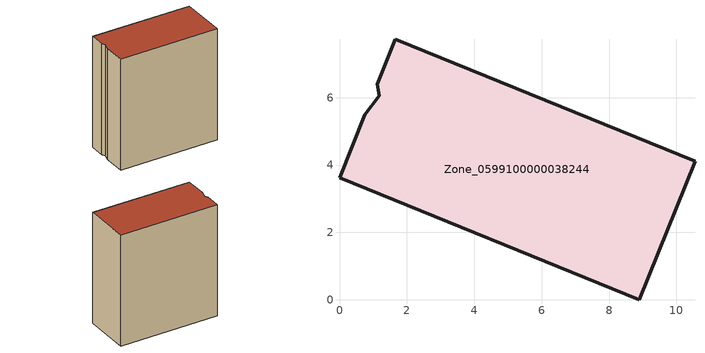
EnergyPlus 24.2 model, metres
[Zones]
Zone_0599100000038244
 floor ground (C_G): 1.17,6.05 1.12,6.39 1.66,7.73 10.55,4.12 8.89,0 0,3.62 0.76,5.49 z0
 wall outside (C_F): 8.89,0 10.55,4.12 1.66,7.73 1.12,6.39 1.17,6.05 0.76,5.49 0,3.62 8.89,0 z0:10.82
 roof outside (C_R): 1.12,6.39 1.17,6.05 0.76,5.49 0,3.62 8.89,0 10.55,4.12 1.66,7.73 z10.82
[BUILDING]
Pand.0599100000038244: North Axis=0; Terrain=City; Loads Convergence Tolerance Value=0.04; Temperature Convergence Tolerance Value=0.4; Solar Distribution=FullExterior; Maximum Number of Warmup Days=25; Minimum Number of Warmup Days=1
[Site:Location]
Rotterdam.The.Hague.AP_ZH_NLD Design_Conditions: Latitude=51.96; Longitude=4.45; Time Zone=1; Elevation=-4.5
[SITE:GROUNDTEMPERATURE:BUILDINGSURFACE]
18, 18, 18, 18, 18, 18, 18, 18, 18, 18, 18, 18
[MATERIAL] Thermal Absorptance=0.9; Solar Absorptance=0.7; Visible Absorptance=0.7
Name | Roughness | Thickness | Conductivity | Density | Specific Heat
G.TI.1975-1991 | MediumSmooth | 0.15 | 0.288461 | 540 | 1210
F.TI.1975-1991 | Rough | 0.3 | 0.230769 | 1920 | 840
R.TI.1975-1991 | MediumRough | 0.2 | 0.153846 | 1500 | 1000
[CONSTRUCTION]
C_G: G.TI.1975-1991
C_F: F.TI.1975-1991
C_R: R.TI.1975-1991
[ZONE]
Zone_0599100000038244: Type=1; Multiplier=1; Ceiling Height=Autocalculate; Volume=Autocalculate; Floor Area=autocalculate; Part of Total Floor Area=Yes
[ZONEINFILTRATION:DESIGNFLOWRATE]
Infil_Zone_0599100000038244: Zone or ZoneList or Space or SpaceList=Zone_0599100000038244; Schedule=AlwaysOn; Design Flow Rate Calculation Method=Flow/Area; Flow Rate per Floor Area=0.003; Constant Term Coefficient=1; Temperature Term Coefficient=0; Velocity Term Coefficient=0; Velocity Squared Term Coefficient=0
[HVACTEMPLATE:ZONE:IDEALLOADSAIRSYSTEM]
Zone_0599100000038244: Maximum Heating Supply Air Temperature=50; Minimum Cooling Supply Air Temperature=13; Maximum Heating Supply Air Humidity Ratio=0.0156; Minimum Cooling Supply Air Humidity Ratio=0.0077; Heating Limit=NoLimit; Cooling Limit=NoLimit; Dehumidification Control Type=ConstantSensibleHeatRatio; Cooling Sensible Heat Ratio=0.7; Dehumidification Setpoint=60; Humidification Control Type=None; Humidification Setpoint=30; Outdoor Air Method=None; Outdoor Air Flow Rate per Person=0.00944; Outdoor Air Flow Rate per Zone Floor Area=0; Outdoor Air Flow Rate per Zone=0; Demand Controlled Ventilation Type=None; Outdoor Air Economizer Type=NoEconomizer; Heat Recovery Type=None; Sensible Heat Recovery Effectiveness=0.7; Latent Heat Recovery Effectiveness=0.65
[ZONECONTROL:THERMOSTAT]
ThermostatControl_Zone_0599100000038244: Zone or ZoneList=Zone_0599100000038244; Control Type Schedule=DualSetpointControlType; Control 1=Thermostat_Zone_0599100000038244; Temperature Difference Between Cutout And Setpoint=0
[THERMOSTATSETPOINT:DUALSETPOINT]
Thermostat_Zone_0599100000038244: Heating Setpoint Temperature Schedule=HeatingSetpoint_Zone_0599100000038244; Cooling Setpoint Temperature Schedule=CoolingSetpoint_Zone_0599100000038244
[SCHEDULE:COMPACT]
HeatingSetpoint_Zone_0599100000038244: Through: 12/31, For: AllDays, Until: 24:00, 21
CoolingSetpoint_Zone_0599100000038244: Through: 12/31, For: AllDays, Until: 24:00, 24
DualSetpointControlType: Through: 12/31, For: AllDays, Until: 24:00, 4
AlwaysOn: Through: 12/31, For: AllDays, Until: 24:00, 1
